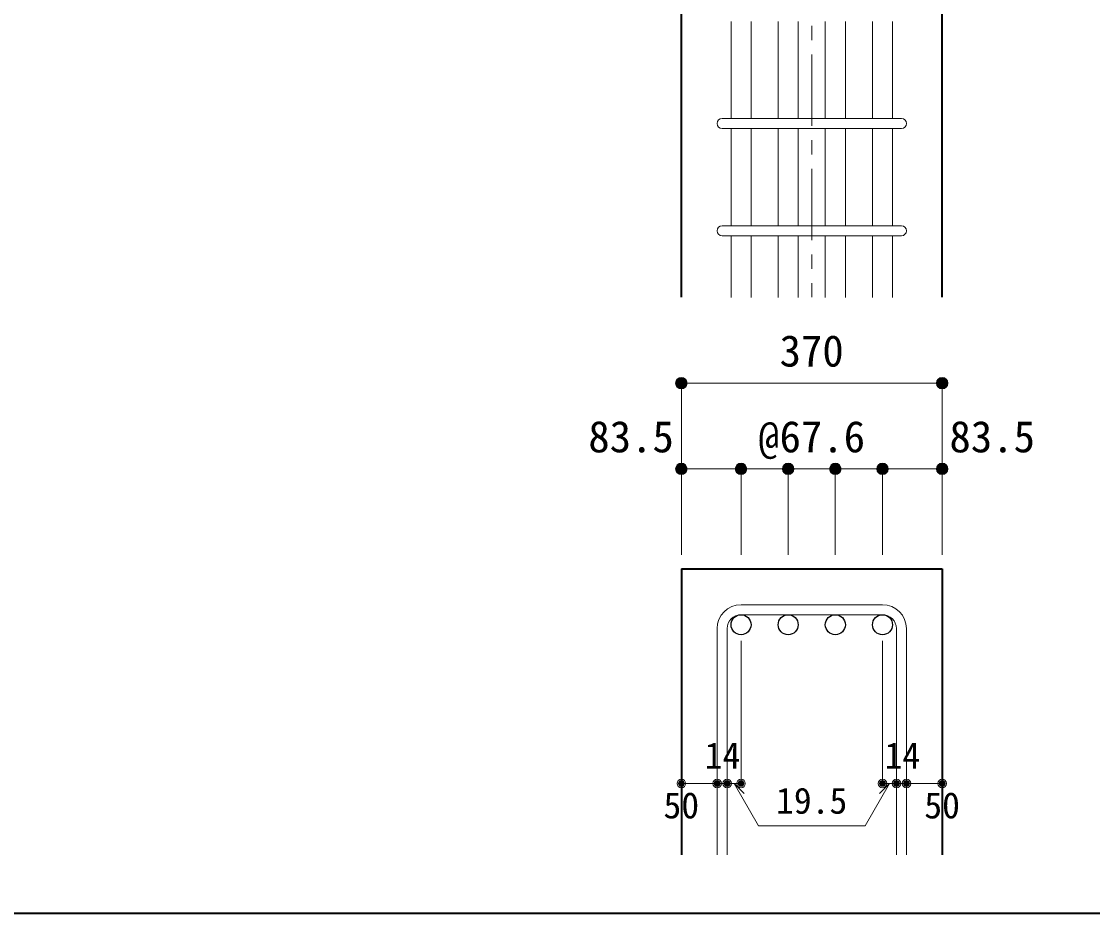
# Model space of a CAD drawing. Units: millimetres at full size, sheet at 1:20; details may follow other scales. Extents: x -3982 to 3969, y -2803 to 2801.
# Drawn here: x -628 to 871, y 2 to 1250 of the extents above; entities that cross this region are included whole.
import ezdxf
from ezdxf.enums import TextEntityAlignment as Align

# ---------------------------------------------------------------- set-up
doc = ezdxf.new("R2010")
doc.units = ezdxf.units.MM
doc.header["$LTSCALE"] = 20
doc.header["$PDMODE"] = 32
doc.header["$PDSIZE"] = 12
doc.linetypes.add('CHAIN1', pattern=[8, 5, -1, 1, -1])
for name, color, linetype, lineweight in [('6-1_躯体線', 2, 'Continuous', 35), ('6-5_梁主筋', 7, 'Continuous', 18), ('6-6_S.T.P.', 7, 'Continuous', 18), ('6-D_寸法', 4, 'Continuous', 9), ('F-0_枠', 6, 'Continuous', 40)]:
    doc.layers.add(name, color=color, linetype=linetype, lineweight=lineweight)
doc.styles.add('ＭＳ ゴシック', font='')
doc.styles.get('ＭＳ ゴシック').set_extended_font_data('MS Gothic')

msp = doc.modelspace()

# ---------------------------------------------------------------- linework, layer by layer
at = {"layer": '6-1_躯体線'}
for p, q in [((295.79, 864.39), (295.79, 1264.39)), ((660.79, 864.39), (660.79, 1264.39)), ((295.79, 484.12), (295.79, 84.12)), ((295.79, 484.12), (660.79, 484.12)), ((660.79, 484.12), (660.79, 84.12))]:
    msp.add_line(p, q, dxfattribs=at)
at = {"layer": '6-5_梁主筋'}
for p, q in [((365.29, 1250.12), (365.29, 1114.12)), ((393.29, 1250.12), (393.29, 1114.12)), ((431.29, 1250.12), (431.29, 1114.12)), ((459.29, 1250.12), (459.29, 1114.12)), ((497.29, 1250.12), (497.29, 1114.12)), ((525.29, 1250.12), (525.29, 1114.12)), ((563.29, 1250.12), (563.29, 1114.12)), ((591.29, 1250.12), (591.29, 1114.12)), ((365.29, 1100.12), (365.29, 964.12)), ((393.29, 1100.12), (393.29, 964.12)), ((431.29, 1100.12), (431.29, 964.12)), ((459.29, 1100.12), (459.29, 964.12)), ((497.29, 1100.12), (497.29, 964.12)), ((525.29, 1100.12), (525.29, 964.12)), ((563.29, 1100.12), (563.29, 964.12)), ((591.29, 1100.12), (591.29, 964.12)), ((365.29, 950.12), (365.29, 864.12)), ((393.29, 950.12), (393.29, 864.12)), ((431.29, 950.12), (431.29, 864.12)), ((459.29, 950.12), (459.29, 864.12)), ((497.29, 950.12), (497.29, 864.12)), ((525.29, 950.12), (525.29, 864.12)), ((563.29, 950.12), (563.29, 864.12)), ((591.29, 950.12), (591.29, 864.12))]:
    msp.add_line(p, q, dxfattribs=at)
at = {"layer": '6-5_梁主筋', "color": 3, "lineweight": 25}
for centre in [(379.29, 406.12), (445.29, 406.12), (511.29, 406.12), (577.29, 406.12)]:
    msp.add_circle(centre, 14, dxfattribs=at)
at = {"layer": '6-6_S.T.P.'}
for p, q in [((352.79, 1114.39), (603.79, 1114.39)), ((352.79, 1100.39), (603.79, 1100.39)), ((352.79, 964.39), (603.79, 964.39)), ((352.79, 950.39), (603.79, 950.39)), ((577.29, 434.12), (379.29, 434.12)), ((577.29, 420.12), (379.29, 420.12)), ((345.79, 400.62), (345.79, 84.12)), ((359.79, 400.62), (359.79, 84.12)), ((596.79, 400.62), (596.79, 84.12)), ((610.79, 400.62), (610.79, 84.12))]:
    msp.add_line(p, q, dxfattribs=at)
for centre, radius, start, end in [((352.79, 1107.39), 7, 90, 270), ((603.79, 1107.39), 7, 270, 90), ((352.79, 957.39), 7, 90, 270), ((603.79, 957.39), 7, 270, 90), ((379.29, 400.62), 33.5, 90, 180), ((379.29, 400.62), 19.5, 90, 180), ((577.29, 400.62), 33.5, 0, 90), ((577.29, 400.62), 19.5, 0, 90)]:
    msp.add_arc(centre, radius, start, end, dxfattribs=at)
at = {"layer": '6-D_寸法', "linetype": 'CHAIN1'}
msp.add_line((478.29, 2164.12), (478.29, 864.39), dxfattribs=at)
at = {"layer": '6-D_寸法'}
for p, q in [((295.79, 744.12), (295.79, 624.12)), ((295.79, 744.12), (660.79, 744.12)), ((660.79, 744.12), (660.79, 624.12)), ((295.79, 624.12), (379.29, 624.12)), ((295.79, 624.12), (295.79, 504.12)), ((379.29, 624.12), (379.29, 504.12)), ((379.29, 624.12), (445.29, 624.12)), ((445.29, 624.12), (445.29, 504.12)), ((445.29, 624.12), (511.29, 624.12)), ((511.29, 624.12), (511.29, 504.12)), ((511.29, 624.12), (577.29, 624.12)), ((577.29, 624.12), (577.29, 504.12)), ((577.29, 624.12), (660.79, 624.12)), ((660.79, 624.12), (660.79, 504.12)), ((379.29, 184.12), (379.29, 383.45)), ((577.29, 184.12), (577.29, 383.45)), ((295.79, 184.12), (345.79, 184.12)), ((345.79, 184.12), (379.29, 184.12)), ((369.54, 184.12), (383.68, 169.98)), ((369.54, 184.12), (403.76, 124.85)), ((587.04, 184.12), (552.82, 124.85)), ((587.04, 184.12), (572.9, 169.98)), ((577.29, 184.12), (660.79, 184.12)), ((596.79, 184.12), (610.79, 184.12)), ((403.76, 124.85), (552.82, 124.85))]:
    msp.add_line(p, q, dxfattribs=at)
for centre, radius in [((295.79, 744.12), 8), ((295.79, 744.12), 7.2), ((295.79, 744.12), 6.4), ((295.79, 744.12), 5.6), ((660.79, 744.12), 8), ((660.79, 744.12), 7.2), ((660.79, 744.12), 6.4), ((660.79, 744.12), 5.6), ((295.79, 744.12), 4.8), ((295.79, 744.12), 4), ((295.79, 744.12), 3.2), ((295.79, 744.12), 2.4), ((295.79, 744.12), 1.6), ((295.79, 744.12), 0.8), ((660.79, 744.12), 4.8), ((660.79, 744.12), 4), ((660.79, 744.12), 3.2), ((660.79, 744.12), 2.4), ((660.79, 744.12), 1.6), ((660.79, 744.12), 0.8), ((295.79, 624.12), 8), ((295.79, 624.12), 7.2), ((295.79, 624.12), 6.4), ((295.79, 624.12), 5.6), ((379.29, 624.12), 8), ((379.29, 624.12), 7.2), ((379.29, 624.12), 6.4), ((379.29, 624.12), 5.6), ((445.29, 624.12), 8), ((445.29, 624.12), 7.2), ((445.29, 624.12), 6.4), ((445.29, 624.12), 5.6), ((511.29, 624.12), 8), ((511.29, 624.12), 7.2), ((511.29, 624.12), 6.4), ((511.29, 624.12), 5.6), ((577.29, 624.12), 8), ((577.29, 624.12), 7.2), ((577.29, 624.12), 6.4), ((577.29, 624.12), 5.6), ((660.79, 624.12), 8), ((660.79, 624.12), 7.2), ((660.79, 624.12), 6.4), ((660.79, 624.12), 5.6), ((295.79, 624.12), 4.8), ((295.79, 624.12), 4), ((295.79, 624.12), 3.2), ((295.79, 624.12), 2.4), ((295.79, 624.12), 1.6), ((295.79, 624.12), 0.8), ((379.29, 624.12), 4.8), ((379.29, 624.12), 4), ((379.29, 624.12), 3.2), ((379.29, 624.12), 2.4), ((379.29, 624.12), 1.6), ((379.29, 624.12), 0.8), ((445.29, 624.12), 4.8), ((445.29, 624.12), 4), ((445.29, 624.12), 3.2), ((445.29, 624.12), 2.4), ((445.29, 624.12), 1.6), ((445.29, 624.12), 0.8), ((511.29, 624.12), 4.8), ((511.29, 624.12), 4), ((511.29, 624.12), 3.2), ((511.29, 624.12), 2.4), ((511.29, 624.12), 1.6), ((511.29, 624.12), 0.8), ((577.29, 624.12), 4.8), ((577.29, 624.12), 4), ((577.29, 624.12), 3.2), ((577.29, 624.12), 2.4), ((577.29, 624.12), 1.6), ((577.29, 624.12), 0.8), ((660.79, 624.12), 4.8), ((660.79, 624.12), 4), ((660.79, 624.12), 3.2), ((660.79, 624.12), 2.4), ((660.79, 624.12), 1.6), ((660.79, 624.12), 0.8), ((295.79, 184.12), 4), ((295.79, 184.12), 3.6), ((295.79, 184.12), 3.2), ((295.79, 184.12), 2.8), ((295.79, 184.12), 2.4), ((295.79, 184.12), 2), ((295.79, 184.12), 1.6), ((295.79, 184.12), 1.2), ((295.79, 184.12), 0.8), ((295.79, 184.12), 0.4), ((345.79, 184.12), 4), ((345.79, 184.12), 3.6), ((345.79, 184.12), 3.2), ((345.79, 184.12), 2.8), ((345.79, 184.12), 2.4), ((345.79, 184.12), 2), ((345.79, 184.12), 1.6), ((345.79, 184.12), 1.2), ((345.79, 184.12), 0.8), ((345.79, 184.12), 0.4), ((359.79, 184.12), 4), ((359.79, 184.12), 3.6), ((359.79, 184.12), 3.2), ((359.79, 184.12), 2.8), ((359.79, 184.12), 2.4), ((359.79, 184.12), 2), ((359.79, 184.12), 1.6), ((359.79, 184.12), 1.2), ((359.79, 184.12), 0.8), ((359.79, 184.12), 0.4), ((379.29, 184.12), 4), ((379.29, 184.12), 3.6), ((379.29, 184.12), 3.2), ((379.29, 184.12), 2.8), ((379.29, 184.12), 2.4), ((379.29, 184.12), 2), ((379.29, 184.12), 1.6), ((379.29, 184.12), 1.2), ((379.29, 184.12), 0.8), ((379.29, 184.12), 0.4), ((577.29, 184.12), 4), ((577.29, 184.12), 3.6), ((577.29, 184.12), 3.2), ((577.29, 184.12), 2.8), ((577.29, 184.12), 2.4), ((577.29, 184.12), 2), ((577.29, 184.12), 1.6), ((577.29, 184.12), 1.2), ((577.29, 184.12), 0.8), ((577.29, 184.12), 0.4), ((596.79, 184.12), 4), ((596.79, 184.12), 3.6), ((596.79, 184.12), 3.2), ((596.79, 184.12), 2.8), ((596.79, 184.12), 2.4), ((596.79, 184.12), 2), ((596.79, 184.12), 1.6), ((596.79, 184.12), 1.2), ((596.79, 184.12), 0.8), ((596.79, 184.12), 0.4), ((610.79, 184.12), 4), ((610.79, 184.12), 3.6), ((610.79, 184.12), 3.2), ((610.79, 184.12), 2.8), ((610.79, 184.12), 2.4), ((610.79, 184.12), 2), ((610.79, 184.12), 1.6), ((610.79, 184.12), 1.2), ((610.79, 184.12), 0.8), ((610.79, 184.12), 0.4), ((660.79, 184.12), 4), ((660.79, 184.12), 3.6), ((660.79, 184.12), 3.2), ((660.79, 184.12), 2.8), ((660.79, 184.12), 2.4), ((660.79, 184.12), 2), ((660.79, 184.12), 1.6), ((660.79, 184.12), 1.2), ((660.79, 184.12), 0.8), ((660.79, 184.12), 0.4)]:
    msp.add_circle(centre, radius, dxfattribs=at)
at = {"layer": '6-D_寸法', "color": 7}
for p in [(295.79, 744.12), (660.79, 744.12), (295.79, 624.12), (379.29, 624.12), (445.29, 624.12), (511.29, 624.12), (577.29, 624.12), (660.79, 624.12), (295.79, 184.12), (345.79, 184.12), (359.79, 184.12), (379.29, 184.12), (577.29, 184.12), (596.79, 184.12), (610.79, 184.12), (660.79, 184.12)]:
    msp.add_point(p, dxfattribs=at)
at = {"layer": 'F-0_枠', "color": 2, "lineweight": 35}
msp.add_line((2482.4, 1.97), (-3981.92, 1.97), dxfattribs=at)

# ---------------------------------------------------------------- texts
at = {"layer": '6-D_寸法', "style": 'ＭＳ ゴシック'}
for s, height, p in [('370', 43.99, (433.29, 754.12)), ('83.5', 43.99, (165.61, 634.12)), ('@67.6', 43.99, (403.29, 634.12)), ('83.5', 43.99, (670.97, 634.12)), ('14', 36.66, (328.49, 193.82)), ('14', 36.66, (580.19, 193.82)), ('50', 36.66, (270.79, 124.12)), ('19.5', 36.66, (428.29, 130.65)), ('50', 36.66, (635.79, 124.12))]:
    msp.add_text(s, height=height, dxfattribs=at).set_placement(p, align=Align.BOTTOM_LEFT)

doc.saveas('drawing.dxf')
